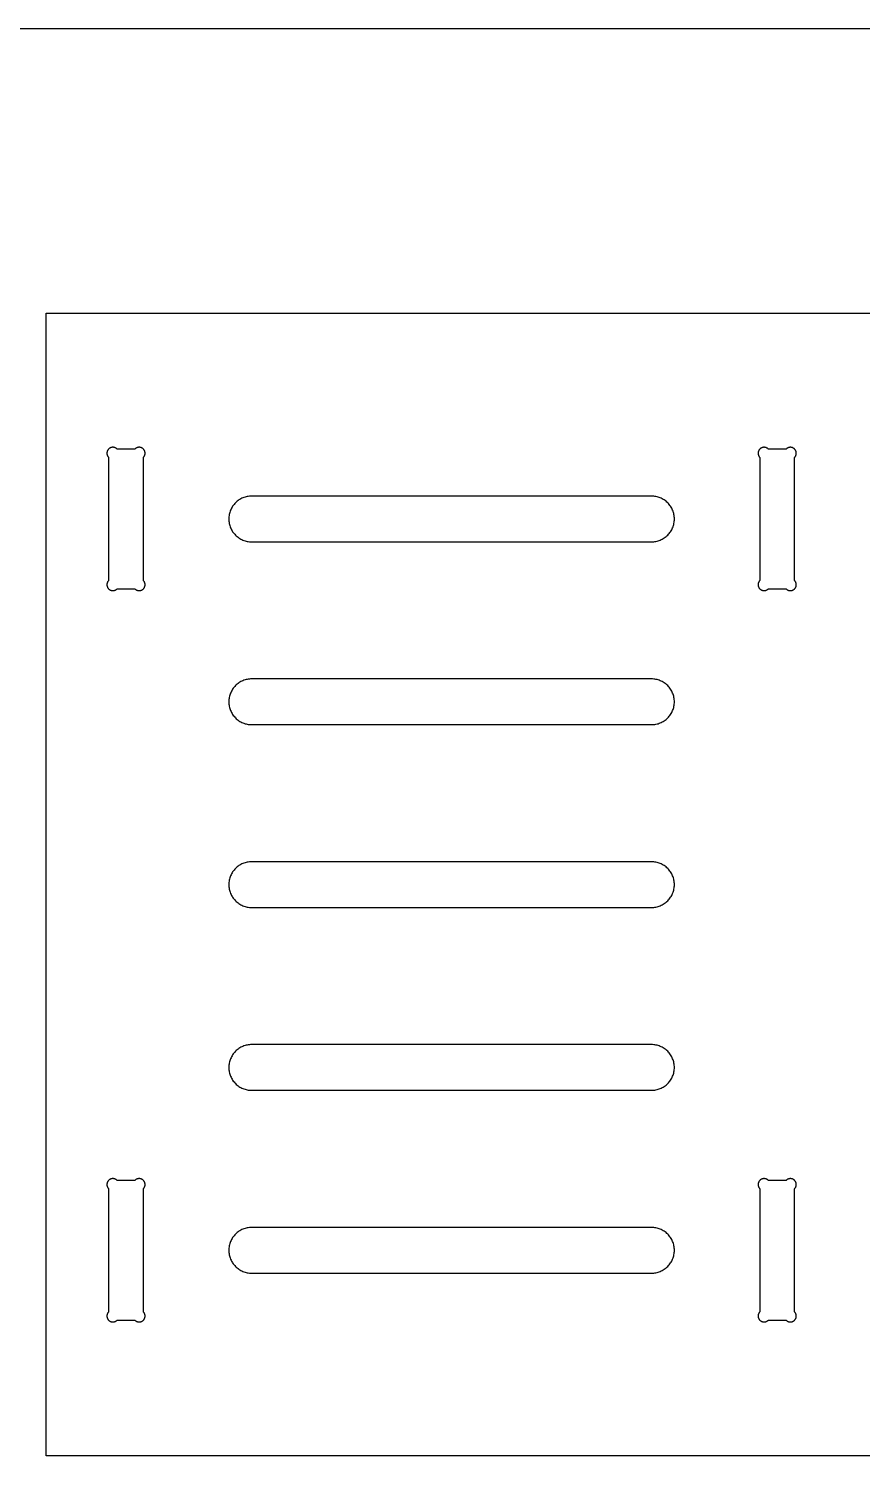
# Model space of a CAD drawing. Header units: inches. Extents: x 0 to 96, y 0 to 48.
# Drawn here: x 54.62 to 72.84, y 16.4 to 48 of the extents above; entities that cross this region are included whole.
import ezdxf

# ---------------------------------------------------------------- set-up
doc = ezdxf.new("R2010")
doc.units = ezdxf.units.IN
doc.header["$MEASUREMENT"] = 0
for name, color, linetype in [('CUT_INSIDE', 5, 'Continuous'), ('CUT_OUTSIDE', 1, 'Continuous'), ('SHEET_REF_DO_NOT_CUT', 8, 'Continuous')]:
    doc.layers.add(name, color=color, linetype=linetype)

msp = doc.modelspace()

# ---------------------------------------------------------------- linework, layer by layer
at = {"layer": 'CUT_INSIDE'}
for points in [[(56.5497, 38.812), (56.5449, 38.8162), (56.5399, 38.8201), (56.5346, 38.8238), (56.5293, 38.8272), (56.5237, 38.8304), (56.518, 38.8332), (56.5122, 38.8358), (56.5062, 38.8381), (56.5002, 38.8401), (56.494, 38.8418), (56.4878, 38.8432), (56.4815, 38.8443), (56.4752, 38.8451), (56.4688, 38.8456), (56.4624, 38.8457), (56.456, 38.8456), (56.4497, 38.8451), (56.4433, 38.8443), (56.4371, 38.8432), (56.4308, 38.8418), (56.4247, 38.8401), (56.4186, 38.8381), (56.4127, 38.8358), (56.4068, 38.8332), (56.4011, 38.8304), (56.3956, 38.8272), (56.3902, 38.8238), (56.385, 38.8201), (56.38, 38.8162), (56.3751, 38.812), (56.3705, 38.8076), (56.3661, 38.803), (56.3619, 38.7982), (56.358, 38.7932), (56.3543, 38.7879), (56.3509, 38.7826), (56.3478, 38.777), (56.3449, 38.7713), (56.3423, 38.7655), (56.34, 38.7595), (56.338, 38.7535), (56.3363, 38.7473), (56.3349, 38.7411), (56.3338, 38.7348), (56.333, 38.7285), (56.3326, 38.7221), (56.3324, 38.7157), (56.3326, 38.7093), (56.333, 38.703), (56.3338, 38.6966), (56.3349, 38.6904), (56.3363, 38.6841), (56.338, 38.678), (56.34, 38.6719), (56.3423, 38.666), (56.3449, 38.6601), (56.3478, 38.6544), (56.3509, 38.6489), (56.3543, 38.6435), (56.358, 38.6383), (56.3619, 38.6333), (56.3661, 38.6284), (56.3705, 38.6238), (56.3705, 35.9315), (56.3661, 35.9269), (56.3619, 35.922), (56.358, 35.917), (56.3543, 35.9118), (56.3509, 35.9064), (56.3478, 35.9009), (56.3449, 35.8952), (56.3423, 35.8893), (56.34, 35.8834), (56.338, 35.8773), (56.3363, 35.8712), (56.3349, 35.8649), (56.3338, 35.8586), (56.333, 35.8523), (56.3326, 35.8459), (56.3324, 35.8396), (56.3326, 35.8332), (56.333, 35.8268), (56.3338, 35.8205), (56.3349, 35.8142), (56.3363, 35.808), (56.338, 35.8018), (56.34, 35.7958), (56.3423, 35.7898), (56.3449, 35.784), (56.3478, 35.7783), (56.3509, 35.7727), (56.3543, 35.7673), (56.358, 35.7621), (56.3619, 35.7571), (56.3661, 35.7523), (56.3705, 35.7476), (56.3751, 35.7432), (56.38, 35.7391), (56.385, 35.7352), (56.3902, 35.7315), (56.3956, 35.7281), (56.4011, 35.7249), (56.4068, 35.7221), (56.4127, 35.7195), (56.4186, 35.7172), (56.4247, 35.7152), (56.4308, 35.7135), (56.4371, 35.7121), (56.4433, 35.711), (56.4497, 35.7102), (56.456, 35.7097), (56.4624, 35.7096), (56.4688, 35.7097), (56.4752, 35.7102), (56.4815, 35.711), (56.4878, 35.7121), (56.494, 35.7135), (56.5002, 35.7152), (56.5062, 35.7172), (56.5122, 35.7195), (56.518, 35.7221), (56.5237, 35.7249), (56.5293, 35.7281), (56.5346, 35.7315), (56.5399, 35.7352), (56.5449, 35.7391), (56.5497, 35.7432), (56.5543, 35.7476), (56.9457, 35.7476), (56.9503, 35.7432), (56.9551, 35.7391), (56.9601, 35.7352), (56.9654, 35.7315), (56.9707, 35.7281), (56.9763, 35.7249), (56.982, 35.7221), (56.9878, 35.7195), (56.9938, 35.7172), (56.9998, 35.7152), (57.006, 35.7135), (57.0122, 35.7121), (57.0185, 35.711), (57.0248, 35.7102), (57.0312, 35.7097), (57.0376, 35.7096), (57.044, 35.7097), (57.0503, 35.7102), (57.0567, 35.711), (57.0629, 35.7121), (57.0692, 35.7135), (57.0753, 35.7152), (57.0814, 35.7172), (57.0873, 35.7195), (57.0932, 35.7221), (57.0989, 35.7249), (57.1044, 35.7281), (57.1098, 35.7315), (57.115, 35.7352), (57.12, 35.7391), (57.1249, 35.7432), (57.1295, 35.7476), (57.1339, 35.7523), (57.1381, 35.7571), (57.142, 35.7621), (57.1457, 35.7673), (57.1491, 35.7727), (57.1522, 35.7783), (57.1551, 35.784), (57.1577, 35.7898), (57.16, 35.7958), (57.162, 35.8018), (57.1637, 35.808), (57.1651, 35.8142), (57.1662, 35.8205), (57.167, 35.8268), (57.1674, 35.8332), (57.1676, 35.8396), (57.1674, 35.8459), (57.167, 35.8523), (57.1662, 35.8586), (57.1651, 35.8649), (57.1637, 35.8712), (57.162, 35.8773), (57.16, 35.8834), (57.1577, 35.8893), (57.1551, 35.8952), (57.1522, 35.9009), (57.1491, 35.9064), (57.1457, 35.9118), (57.142, 35.917), (57.1381, 35.922), (57.1339, 35.9269), (57.1295, 35.9315), (57.1295, 38.6238), (57.1339, 38.6284), (57.1381, 38.6333), (57.142, 38.6383), (57.1457, 38.6435), (57.1491, 38.6489), (57.1522, 38.6544), (57.1551, 38.6601), (57.1577, 38.666), (57.16, 38.6719), (57.162, 38.678), (57.1637, 38.6841), (57.1651, 38.6904), (57.1662, 38.6966), (57.167, 38.703), (57.1674, 38.7093), (57.1676, 38.7157), (57.1674, 38.7221), (57.167, 38.7285), (57.1662, 38.7348), (57.1651, 38.7411), (57.1637, 38.7473), (57.162, 38.7535), (57.16, 38.7595), (57.1577, 38.7655), (57.1551, 38.7713), (57.1522, 38.777), (57.1491, 38.7826), (57.1457, 38.7879), (57.142, 38.7932), (57.1381, 38.7982), (57.1339, 38.803), (57.1295, 38.8076), (57.1249, 38.812), (57.12, 38.8162), (57.115, 38.8201), (57.1098, 38.8238), (57.1044, 38.8272), (57.0989, 38.8304), (57.0932, 38.8332), (57.0873, 38.8358), (57.0814, 38.8381), (57.0753, 38.8401), (57.0692, 38.8418), (57.0629, 38.8432), (57.0567, 38.8443), (57.0503, 38.8451), (57.044, 38.8456), (57.0376, 38.8457), (57.0312, 38.8456), (57.0248, 38.8451), (57.0185, 38.8443), (57.0122, 38.8432), (57.006, 38.8418), (56.9998, 38.8401), (56.9938, 38.8381), (56.9878, 38.8358), (56.982, 38.8332), (56.9763, 38.8304), (56.9707, 38.8272), (56.9654, 38.8238), (56.9601, 38.8201), (56.9551, 38.8162), (56.9503, 38.812), (56.9457, 38.8076), (56.5543, 38.8076)], [(71.2003, 35.7432), (71.2051, 35.7391), (71.2101, 35.7352), (71.2154, 35.7315), (71.2207, 35.7281), (71.2263, 35.7249), (71.232, 35.7221), (71.2378, 35.7195), (71.2438, 35.7172), (71.2498, 35.7152), (71.256, 35.7135), (71.2622, 35.7121), (71.2685, 35.711), (71.2748, 35.7102), (71.2812, 35.7097), (71.2876, 35.7096), (71.294, 35.7097), (71.3003, 35.7102), (71.3067, 35.711), (71.3129, 35.7121), (71.3192, 35.7135), (71.3253, 35.7152), (71.3314, 35.7172), (71.3373, 35.7195), (71.3432, 35.7221), (71.3489, 35.7249), (71.3544, 35.7281), (71.3598, 35.7315), (71.365, 35.7352), (71.37, 35.7391), (71.3749, 35.7432), (71.3795, 35.7476), (71.3839, 35.7523), (71.3881, 35.7571), (71.392, 35.7621), (71.3957, 35.7673), (71.3991, 35.7727), (71.4022, 35.7783), (71.4051, 35.784), (71.4077, 35.7898), (71.41, 35.7958), (71.412, 35.8018), (71.4137, 35.808), (71.4151, 35.8142), (71.4162, 35.8205), (71.417, 35.8268), (71.4174, 35.8332), (71.4176, 35.8396), (71.4174, 35.8459), (71.417, 35.8523), (71.4162, 35.8586), (71.4151, 35.8649), (71.4137, 35.8712), (71.412, 35.8773), (71.41, 35.8834), (71.4077, 35.8893), (71.4051, 35.8952), (71.4022, 35.9009), (71.3991, 35.9064), (71.3957, 35.9118), (71.392, 35.917), (71.3881, 35.922), (71.3839, 35.9269), (71.3795, 35.9315), (71.3795, 38.6238), (71.3839, 38.6284), (71.3881, 38.6333), (71.392, 38.6383), (71.3957, 38.6435), (71.3991, 38.6489), (71.4022, 38.6544), (71.4051, 38.6601), (71.4077, 38.666), (71.41, 38.6719), (71.412, 38.678), (71.4137, 38.6841), (71.4151, 38.6904), (71.4162, 38.6966), (71.417, 38.703), (71.4174, 38.7093), (71.4176, 38.7157), (71.4174, 38.7221), (71.417, 38.7285), (71.4162, 38.7348), (71.4151, 38.7411), (71.4137, 38.7473), (71.412, 38.7535), (71.41, 38.7595), (71.4077, 38.7655), (71.4051, 38.7713), (71.4022, 38.777), (71.3991, 38.7826), (71.3957, 38.7879), (71.392, 38.7932), (71.3881, 38.7982), (71.3839, 38.803), (71.3795, 38.8076), (71.3749, 38.812), (71.37, 38.8162), (71.365, 38.8201), (71.3598, 38.8238), (71.3544, 38.8272), (71.3489, 38.8304), (71.3432, 38.8332), (71.3373, 38.8358), (71.3314, 38.8381), (71.3253, 38.8401), (71.3192, 38.8418), (71.3129, 38.8432), (71.3067, 38.8443), (71.3003, 38.8451), (71.294, 38.8456), (71.2876, 38.8457), (71.2812, 38.8456), (71.2748, 38.8451), (71.2685, 38.8443), (71.2622, 38.8432), (71.256, 38.8418), (71.2498, 38.8401), (71.2438, 38.8381), (71.2378, 38.8358), (71.232, 38.8332), (71.2263, 38.8304), (71.2207, 38.8272), (71.2154, 38.8238), (71.2101, 38.8201), (71.2051, 38.8162), (71.2003, 38.812), (71.1957, 38.8076), (70.8043, 38.8076), (70.7997, 38.812), (70.7949, 38.8162), (70.7899, 38.8201), (70.7846, 38.8238), (70.7793, 38.8272), (70.7737, 38.8304), (70.768, 38.8332), (70.7622, 38.8358), (70.7562, 38.8381), (70.7502, 38.8401), (70.744, 38.8418), (70.7378, 38.8432), (70.7315, 38.8443), (70.7252, 38.8451), (70.7188, 38.8456), (70.7124, 38.8457), (70.706, 38.8456), (70.6997, 38.8451), (70.6933, 38.8443), (70.6871, 38.8432), (70.6808, 38.8418), (70.6747, 38.8401), (70.6686, 38.8381), (70.6627, 38.8358), (70.6568, 38.8332), (70.6511, 38.8304), (70.6456, 38.8272), (70.6402, 38.8238), (70.635, 38.8201), (70.63, 38.8162), (70.6251, 38.812), (70.6205, 38.8076), (70.6161, 38.803), (70.6119, 38.7982), (70.608, 38.7932), (70.6043, 38.7879), (70.6009, 38.7826), (70.5978, 38.777), (70.5949, 38.7713), (70.5923, 38.7655), (70.59, 38.7595), (70.588, 38.7535), (70.5863, 38.7473), (70.5849, 38.7411), (70.5838, 38.7348), (70.583, 38.7285), (70.5826, 38.7221), (70.5824, 38.7157), (70.5826, 38.7093), (70.583, 38.703), (70.5838, 38.6966), (70.5849, 38.6904), (70.5863, 38.6841), (70.588, 38.678), (70.59, 38.6719), (70.5923, 38.666), (70.5949, 38.6601), (70.5978, 38.6544), (70.6009, 38.6489), (70.6043, 38.6435), (70.608, 38.6383), (70.6119, 38.6333), (70.6161, 38.6284), (70.6205, 38.6238), (70.6205, 35.9315), (70.6161, 35.9269), (70.6119, 35.922), (70.608, 35.917), (70.6043, 35.9118), (70.6009, 35.9064), (70.5978, 35.9009), (70.5949, 35.8952), (70.5923, 35.8893), (70.59, 35.8834), (70.588, 35.8773), (70.5863, 35.8712), (70.5849, 35.8649), (70.5838, 35.8586), (70.583, 35.8523), (70.5826, 35.8459), (70.5824, 35.8396), (70.5826, 35.8332), (70.583, 35.8268), (70.5838, 35.8205), (70.5849, 35.8142), (70.5863, 35.808), (70.588, 35.8018), (70.59, 35.7958), (70.5923, 35.7898), (70.5949, 35.784), (70.5978, 35.7783), (70.6009, 35.7727), (70.6043, 35.7673), (70.608, 35.7621), (70.6119, 35.7571), (70.6161, 35.7523), (70.6205, 35.7476), (70.6251, 35.7432), (70.63, 35.7391), (70.635, 35.7352), (70.6402, 35.7315), (70.6456, 35.7281), (70.6511, 35.7249), (70.6568, 35.7221), (70.6627, 35.7195), (70.6686, 35.7172), (70.6747, 35.7152), (70.6808, 35.7135), (70.6871, 35.7121), (70.6933, 35.711), (70.6997, 35.7102), (70.706, 35.7097), (70.7124, 35.7096), (70.7188, 35.7097), (70.7252, 35.7102), (70.7315, 35.711), (70.7378, 35.7121), (70.744, 35.7135), (70.7502, 35.7152), (70.7562, 35.7172), (70.7622, 35.7195), (70.768, 35.7221), (70.7737, 35.7249), (70.7793, 35.7281), (70.7846, 35.7315), (70.7899, 35.7352), (70.7949, 35.7391), (70.7997, 35.7432), (70.8043, 35.7476), (71.1957, 35.7476)], [(68.3234, 37.7722), (68.299, 37.7752), (68.2745, 37.777), (68.25, 37.7776), (59.5, 37.7776), (59.4755, 37.777), (59.451, 37.7752), (59.4266, 37.7722), (59.4025, 37.768), (59.3785, 37.7627), (59.3549, 37.7561), (59.3316, 37.7484), (59.3087, 37.7396), (59.2862, 37.7296), (59.2643, 37.7186), (59.2429, 37.7065), (59.2222, 37.6934), (59.2022, 37.6792), (59.1828, 37.6642), (59.1642, 37.6481), (59.1464, 37.6312), (59.1295, 37.6134), (59.1135, 37.5948), (59.0984, 37.5755), (59.0843, 37.5554), (59.0711, 37.5347), (59.059, 37.5133), (59.048, 37.4914), (59.0381, 37.469), (59.0292, 37.4461), (59.0215, 37.4228), (59.015, 37.3991), (59.0096, 37.3752), (59.0054, 37.351), (59.0024, 37.3267), (59.0006, 37.3022), (59, 37.2776), (59.0006, 37.2531), (59.0024, 37.2286), (59.0054, 37.2043), (59.0096, 37.1801), (59.015, 37.1562), (59.0215, 37.1325), (59.0292, 37.1092), (59.0381, 37.0863), (59.048, 37.0639), (59.059, 37.0419), (59.0711, 37.0206), (59.0843, 36.9999), (59.0984, 36.9798), (59.1135, 36.9604), (59.1295, 36.9419), (59.1464, 36.9241), (59.1642, 36.9072), (59.1828, 36.8911), (59.2022, 36.876), (59.2222, 36.8619), (59.2429, 36.8488), (59.2643, 36.8367), (59.2862, 36.8257), (59.3087, 36.8157), (59.3316, 36.8069), (59.3549, 36.7992), (59.3785, 36.7926), (59.4025, 36.7873), (59.4266, 36.7831), (59.451, 36.7801), (59.4755, 36.7782), (59.5, 36.7776), (68.25, 36.7776), (68.2745, 36.7782), (68.299, 36.7801), (68.3234, 36.7831), (68.3475, 36.7873), (68.3715, 36.7926), (68.3951, 36.7992), (68.4184, 36.8069), (68.4413, 36.8157), (68.4638, 36.8257), (68.4857, 36.8367), (68.5071, 36.8488), (68.5278, 36.8619), (68.5478, 36.876), (68.5672, 36.8911), (68.5858, 36.9072), (68.6036, 36.9241), (68.6205, 36.9419), (68.6365, 36.9604), (68.6516, 36.9798), (68.6657, 36.9999), (68.6789, 37.0206), (68.691, 37.0419), (68.702, 37.0639), (68.7119, 37.0863), (68.7208, 37.1092), (68.7285, 37.1325), (68.735, 37.1562), (68.7404, 37.1801), (68.7446, 37.2043), (68.7476, 37.2286), (68.7494, 37.2531), (68.75, 37.2776), (68.7494, 37.3022), (68.7476, 37.3267), (68.7446, 37.351), (68.7404, 37.3752), (68.735, 37.3991), (68.7285, 37.4228), (68.7208, 37.4461), (68.7119, 37.469), (68.702, 37.4914), (68.691, 37.5133), (68.6789, 37.5347), (68.6657, 37.5554), (68.6516, 37.5755), (68.6365, 37.5948), (68.6205, 37.6134), (68.6036, 37.6312), (68.5858, 37.6481), (68.5672, 37.6642), (68.5478, 37.6792), (68.5278, 37.6934), (68.5071, 37.7065), (68.4857, 37.7186), (68.4638, 37.7296), (68.4413, 37.7396), (68.4184, 37.7484), (68.3951, 37.7561), (68.3715, 37.7627), (68.3475, 37.768)], [(68.3234, 33.7722), (68.299, 33.7752), (68.2745, 33.777), (68.25, 33.7776), (59.5, 33.7776), (59.4755, 33.777), (59.451, 33.7752), (59.4266, 33.7722), (59.4025, 33.768), (59.3785, 33.7627), (59.3549, 33.7561), (59.3316, 33.7484), (59.3087, 33.7396), (59.2862, 33.7296), (59.2643, 33.7186), (59.2429, 33.7065), (59.2222, 33.6934), (59.2022, 33.6792), (59.1828, 33.6642), (59.1642, 33.6481), (59.1464, 33.6312), (59.1295, 33.6134), (59.1135, 33.5948), (59.0984, 33.5755), (59.0843, 33.5554), (59.0711, 33.5347), (59.059, 33.5133), (59.048, 33.4914), (59.0381, 33.469), (59.0292, 33.4461), (59.0215, 33.4228), (59.015, 33.3991), (59.0096, 33.3752), (59.0054, 33.351), (59.0024, 33.3267), (59.0006, 33.3022), (59, 33.2776), (59.0006, 33.2531), (59.0024, 33.2286), (59.0054, 33.2043), (59.0096, 33.1801), (59.015, 33.1562), (59.0215, 33.1325), (59.0292, 33.1092), (59.0381, 33.0863), (59.048, 33.0639), (59.059, 33.0419), (59.0711, 33.0206), (59.0843, 32.9999), (59.0984, 32.9798), (59.1135, 32.9604), (59.1295, 32.9419), (59.1464, 32.9241), (59.1642, 32.9072), (59.1828, 32.8911), (59.2022, 32.876), (59.2222, 32.8619), (59.2429, 32.8488), (59.2643, 32.8367), (59.2862, 32.8257), (59.3087, 32.8157), (59.3316, 32.8069), (59.3549, 32.7992), (59.3785, 32.7926), (59.4025, 32.7873), (59.4266, 32.7831), (59.451, 32.7801), (59.4755, 32.7782), (59.5, 32.7776), (68.25, 32.7776), (68.2745, 32.7782), (68.299, 32.7801), (68.3234, 32.7831), (68.3475, 32.7873), (68.3715, 32.7926), (68.3951, 32.7992), (68.4184, 32.8069), (68.4413, 32.8157), (68.4638, 32.8257), (68.4857, 32.8367), (68.5071, 32.8488), (68.5278, 32.8619), (68.5478, 32.876), (68.5672, 32.8911), (68.5858, 32.9072), (68.6036, 32.9241), (68.6205, 32.9419), (68.6365, 32.9604), (68.6516, 32.9798), (68.6657, 32.9999), (68.6789, 33.0206), (68.691, 33.0419), (68.702, 33.0639), (68.7119, 33.0863), (68.7208, 33.1092), (68.7285, 33.1325), (68.735, 33.1562), (68.7404, 33.1801), (68.7446, 33.2043), (68.7476, 33.2286), (68.7494, 33.2531), (68.75, 33.2776), (68.7494, 33.3022), (68.7476, 33.3267), (68.7446, 33.351), (68.7404, 33.3752), (68.735, 33.3991), (68.7285, 33.4228), (68.7208, 33.4461), (68.7119, 33.469), (68.702, 33.4914), (68.691, 33.5133), (68.6789, 33.5347), (68.6657, 33.5554), (68.6516, 33.5755), (68.6365, 33.5948), (68.6205, 33.6134), (68.6036, 33.6312), (68.5858, 33.6481), (68.5672, 33.6642), (68.5478, 33.6792), (68.5278, 33.6934), (68.5071, 33.7065), (68.4857, 33.7186), (68.4638, 33.7296), (68.4413, 33.7396), (68.4184, 33.7484), (68.3951, 33.7561), (68.3715, 33.7627), (68.3475, 33.768)], [(68.299, 29.7752), (68.2745, 29.777), (68.25, 29.7776), (59.5, 29.7776), (59.4755, 29.777), (59.451, 29.7752), (59.4266, 29.7722), (59.4025, 29.768), (59.3785, 29.7627), (59.3549, 29.7561), (59.3316, 29.7484), (59.3087, 29.7396), (59.2862, 29.7296), (59.2643, 29.7186), (59.2429, 29.7065), (59.2222, 29.6934), (59.2022, 29.6792), (59.1828, 29.6642), (59.1642, 29.6481), (59.1464, 29.6312), (59.1295, 29.6134), (59.1135, 29.5948), (59.0984, 29.5755), (59.0843, 29.5554), (59.0711, 29.5347), (59.059, 29.5133), (59.048, 29.4914), (59.0381, 29.469), (59.0292, 29.4461), (59.0215, 29.4228), (59.015, 29.3991), (59.0096, 29.3752), (59.0054, 29.351), (59.0024, 29.3267), (59.0006, 29.3022), (59, 29.2776), (59.0006, 29.2531), (59.0024, 29.2286), (59.0054, 29.2043), (59.0096, 29.1801), (59.015, 29.1562), (59.0215, 29.1325), (59.0292, 29.1092), (59.0381, 29.0863), (59.048, 29.0639), (59.059, 29.0419), (59.0711, 29.0206), (59.0843, 28.9999), (59.0984, 28.9798), (59.1135, 28.9604), (59.1295, 28.9419), (59.1464, 28.9241), (59.1642, 28.9072), (59.1828, 28.8911), (59.2022, 28.876), (59.2222, 28.8619), (59.2429, 28.8488), (59.2643, 28.8367), (59.2862, 28.8257), (59.3087, 28.8157), (59.3316, 28.8069), (59.3549, 28.7992), (59.3785, 28.7926), (59.4025, 28.7873), (59.4266, 28.7831), (59.451, 28.7801), (59.4755, 28.7782), (59.5, 28.7776), (68.25, 28.7776), (68.2745, 28.7782), (68.299, 28.7801), (68.3234, 28.7831), (68.3475, 28.7873), (68.3715, 28.7926), (68.3951, 28.7992), (68.4184, 28.8069), (68.4413, 28.8157), (68.4638, 28.8257), (68.4857, 28.8367), (68.5071, 28.8488), (68.5278, 28.8619), (68.5478, 28.876), (68.5672, 28.8911), (68.5858, 28.9072), (68.6036, 28.9241), (68.6205, 28.9419), (68.6365, 28.9604), (68.6516, 28.9798), (68.6657, 28.9999), (68.6789, 29.0206), (68.691, 29.0419), (68.702, 29.0639), (68.7119, 29.0863), (68.7208, 29.1092), (68.7285, 29.1325), (68.735, 29.1562), (68.7404, 29.1801), (68.7446, 29.2043), (68.7476, 29.2286), (68.7494, 29.2531), (68.75, 29.2776), (68.7494, 29.3022), (68.7476, 29.3267), (68.7446, 29.351), (68.7404, 29.3752), (68.735, 29.3991), (68.7285, 29.4228), (68.7208, 29.4461), (68.7119, 29.469), (68.702, 29.4914), (68.691, 29.5133), (68.6789, 29.5347), (68.6657, 29.5554), (68.6516, 29.5755), (68.6365, 29.5948), (68.6205, 29.6134), (68.6036, 29.6312), (68.5858, 29.6481), (68.5672, 29.6642), (68.5478, 29.6792), (68.5278, 29.6934), (68.5071, 29.7065), (68.4857, 29.7186), (68.4638, 29.7296), (68.4413, 29.7396), (68.4184, 29.7484), (68.3951, 29.7561), (68.3715, 29.7627), (68.3475, 29.768), (68.3234, 29.7722)], [(68.299, 25.7752), (68.2745, 25.777), (68.25, 25.7776), (59.5, 25.7776), (59.4755, 25.777), (59.451, 25.7752), (59.4266, 25.7722), (59.4025, 25.768), (59.3785, 25.7627), (59.3549, 25.7561), (59.3316, 25.7484), (59.3087, 25.7396), (59.2862, 25.7296), (59.2643, 25.7186), (59.2429, 25.7065), (59.2222, 25.6934), (59.2022, 25.6792), (59.1828, 25.6642), (59.1642, 25.6481), (59.1464, 25.6312), (59.1295, 25.6134), (59.1135, 25.5948), (59.0984, 25.5755), (59.0843, 25.5554), (59.0711, 25.5347), (59.059, 25.5133), (59.048, 25.4914), (59.0381, 25.469), (59.0292, 25.4461), (59.0215, 25.4228), (59.015, 25.3991), (59.0096, 25.3752), (59.0054, 25.351), (59.0024, 25.3267), (59.0006, 25.3022), (59, 25.2776), (59.0006, 25.2531), (59.0024, 25.2286), (59.0054, 25.2043), (59.0096, 25.1801), (59.015, 25.1562), (59.0215, 25.1325), (59.0292, 25.1092), (59.0381, 25.0863), (59.048, 25.0639), (59.059, 25.0419), (59.0711, 25.0206), (59.0843, 24.9999), (59.0984, 24.9798), (59.1135, 24.9604), (59.1295, 24.9419), (59.1464, 24.9241), (59.1642, 24.9072), (59.1828, 24.8911), (59.2022, 24.876), (59.2222, 24.8619), (59.2429, 24.8488), (59.2643, 24.8367), (59.2862, 24.8257), (59.3087, 24.8157), (59.3316, 24.8069), (59.3549, 24.7992), (59.3785, 24.7926), (59.4025, 24.7873), (59.4266, 24.7831), (59.451, 24.7801), (59.4755, 24.7782), (59.5, 24.7776), (68.25, 24.7776), (68.2745, 24.7782), (68.299, 24.7801), (68.3234, 24.7831), (68.3475, 24.7873), (68.3715, 24.7926), (68.3951, 24.7992), (68.4184, 24.8069), (68.4413, 24.8157), (68.4638, 24.8257), (68.4857, 24.8367), (68.5071, 24.8488), (68.5278, 24.8619), (68.5478, 24.876), (68.5672, 24.8911), (68.5858, 24.9072), (68.6036, 24.9241), (68.6205, 24.9419), (68.6365, 24.9604), (68.6516, 24.9798), (68.6657, 24.9999), (68.6789, 25.0206), (68.691, 25.0419), (68.702, 25.0639), (68.7119, 25.0863), (68.7208, 25.1092), (68.7285, 25.1325), (68.735, 25.1562), (68.7404, 25.1801), (68.7446, 25.2043), (68.7476, 25.2286), (68.7494, 25.2531), (68.75, 25.2776), (68.7494, 25.3022), (68.7476, 25.3267), (68.7446, 25.351), (68.7404, 25.3752), (68.735, 25.3991), (68.7285, 25.4228), (68.7208, 25.4461), (68.7119, 25.469), (68.702, 25.4914), (68.691, 25.5133), (68.6789, 25.5347), (68.6657, 25.5554), (68.6516, 25.5755), (68.6365, 25.5948), (68.6205, 25.6134), (68.6036, 25.6312), (68.5858, 25.6481), (68.5672, 25.6642), (68.5478, 25.6792), (68.5278, 25.6934), (68.5071, 25.7065), (68.4857, 25.7186), (68.4638, 25.7296), (68.4413, 25.7396), (68.4184, 25.7484), (68.3951, 25.7561), (68.3715, 25.7627), (68.3475, 25.768), (68.3234, 25.7722)], [(56.3661, 19.9269), (56.3619, 19.922), (56.358, 19.917), (56.3543, 19.9118), (56.3509, 19.9064), (56.3478, 19.9009), (56.3449, 19.8952), (56.3423, 19.8893), (56.34, 19.8834), (56.338, 19.8773), (56.3363, 19.8712), (56.3349, 19.8649), (56.3338, 19.8586), (56.333, 19.8523), (56.3326, 19.8459), (56.3324, 19.8396), (56.3326, 19.8332), (56.333, 19.8268), (56.3338, 19.8205), (56.3349, 19.8142), (56.3363, 19.808), (56.338, 19.8018), (56.34, 19.7958), (56.3423, 19.7898), (56.3449, 19.784), (56.3478, 19.7783), (56.3509, 19.7727), (56.3543, 19.7673), (56.358, 19.7621), (56.3619, 19.7571), (56.3661, 19.7523), (56.3705, 19.7476), (56.3751, 19.7432), (56.38, 19.7391), (56.385, 19.7352), (56.3902, 19.7315), (56.3956, 19.7281), (56.4011, 19.7249), (56.4068, 19.7221), (56.4127, 19.7195), (56.4186, 19.7172), (56.4247, 19.7152), (56.4308, 19.7135), (56.4371, 19.7121), (56.4433, 19.711), (56.4497, 19.7102), (56.456, 19.7097), (56.4624, 19.7096), (56.4688, 19.7097), (56.4752, 19.7102), (56.4815, 19.711), (56.4878, 19.7121), (56.494, 19.7135), (56.5002, 19.7152), (56.5062, 19.7172), (56.5122, 19.7195), (56.518, 19.7221), (56.5237, 19.7249), (56.5293, 19.7281), (56.5346, 19.7315), (56.5399, 19.7352), (56.5449, 19.7391), (56.5497, 19.7432), (56.5543, 19.7476), (56.9457, 19.7476), (56.9503, 19.7432), (56.9551, 19.7391), (56.9601, 19.7352), (56.9654, 19.7315), (56.9707, 19.7281), (56.9763, 19.7249), (56.982, 19.7221), (56.9878, 19.7195), (56.9938, 19.7172), (56.9998, 19.7152), (57.006, 19.7135), (57.0122, 19.7121), (57.0185, 19.711), (57.0248, 19.7102), (57.0312, 19.7097), (57.0376, 19.7096), (57.044, 19.7097), (57.0503, 19.7102), (57.0567, 19.711), (57.0629, 19.7121), (57.0692, 19.7135), (57.0753, 19.7152), (57.0814, 19.7172), (57.0873, 19.7195), (57.0932, 19.7221), (57.0989, 19.7249), (57.1044, 19.7281), (57.1098, 19.7315), (57.115, 19.7352), (57.12, 19.7391), (57.1249, 19.7432), (57.1295, 19.7476), (57.1339, 19.7523), (57.1381, 19.7571), (57.142, 19.7621), (57.1457, 19.7673), (57.1491, 19.7727), (57.1522, 19.7783), (57.1551, 19.784), (57.1577, 19.7898), (57.16, 19.7958), (57.162, 19.8018), (57.1637, 19.808), (57.1651, 19.8142), (57.1662, 19.8205), (57.167, 19.8268), (57.1674, 19.8332), (57.1676, 19.8396), (57.1674, 19.8459), (57.167, 19.8523), (57.1662, 19.8586), (57.1651, 19.8649), (57.1637, 19.8712), (57.162, 19.8773), (57.16, 19.8834), (57.1577, 19.8893), (57.1551, 19.8952), (57.1522, 19.9009), (57.1491, 19.9064), (57.1457, 19.9118), (57.142, 19.917), (57.1381, 19.922), (57.1339, 19.9269), (57.1295, 19.9315), (57.1295, 22.6238), (57.1339, 22.6284), (57.1381, 22.6333), (57.142, 22.6383), (57.1457, 22.6435), (57.1491, 22.6489), (57.1522, 22.6544), (57.1551, 22.6601), (57.1577, 22.666), (57.16, 22.6719), (57.162, 22.678), (57.1637, 22.6841), (57.1651, 22.6904), (57.1662, 22.6966), (57.167, 22.703), (57.1674, 22.7093), (57.1676, 22.7157), (57.1674, 22.7221), (57.167, 22.7285), (57.1662, 22.7348), (57.1651, 22.7411), (57.1637, 22.7473), (57.162, 22.7535), (57.16, 22.7595), (57.1577, 22.7655), (57.1551, 22.7713), (57.1522, 22.777), (57.1491, 22.7826), (57.1457, 22.7879), (57.142, 22.7932), (57.1381, 22.7982), (57.1339, 22.803), (57.1295, 22.8076), (57.1249, 22.812), (57.12, 22.8162), (57.115, 22.8201), (57.1098, 22.8238), (57.1044, 22.8272), (57.0989, 22.8304), (57.0932, 22.8332), (57.0873, 22.8358), (57.0814, 22.8381), (57.0753, 22.8401), (57.0692, 22.8418), (57.0629, 22.8432), (57.0567, 22.8443), (57.0503, 22.8451), (57.044, 22.8456), (57.0376, 22.8457), (57.0312, 22.8456), (57.0248, 22.8451), (57.0185, 22.8443), (57.0122, 22.8432), (57.006, 22.8418), (56.9998, 22.8401), (56.9938, 22.8381), (56.9878, 22.8358), (56.982, 22.8332), (56.9763, 22.8304), (56.9707, 22.8272), (56.9654, 22.8238), (56.9601, 22.8201), (56.9551, 22.8162), (56.9503, 22.812), (56.9457, 22.8076), (56.5543, 22.8076), (56.5497, 22.812), (56.5449, 22.8162), (56.5399, 22.8201), (56.5346, 22.8238), (56.5293, 22.8272), (56.5237, 22.8304), (56.518, 22.8332), (56.5122, 22.8358), (56.5062, 22.8381), (56.5002, 22.8401), (56.494, 22.8418), (56.4878, 22.8432), (56.4815, 22.8443), (56.4752, 22.8451), (56.4688, 22.8456), (56.4624, 22.8457), (56.456, 22.8456), (56.4497, 22.8451), (56.4433, 22.8443), (56.4371, 22.8432), (56.4308, 22.8418), (56.4247, 22.8401), (56.4186, 22.8381), (56.4127, 22.8358), (56.4068, 22.8332), (56.4011, 22.8304), (56.3956, 22.8272), (56.3902, 22.8238), (56.385, 22.8201), (56.38, 22.8162), (56.3751, 22.812), (56.3705, 22.8076), (56.3661, 22.803), (56.3619, 22.7982), (56.358, 22.7932), (56.3543, 22.7879), (56.3509, 22.7826), (56.3478, 22.777), (56.3449, 22.7713), (56.3423, 22.7655), (56.34, 22.7595), (56.338, 22.7535), (56.3363, 22.7473), (56.3349, 22.7411), (56.3338, 22.7348), (56.333, 22.7285), (56.3326, 22.7221), (56.3324, 22.7157), (56.3326, 22.7093), (56.333, 22.703), (56.3338, 22.6966), (56.3349, 22.6904), (56.3363, 22.6841), (56.338, 22.678), (56.34, 22.6719), (56.3423, 22.666), (56.3449, 22.6601), (56.3478, 22.6544), (56.3509, 22.6489), (56.3543, 22.6435), (56.358, 22.6383), (56.3619, 22.6333), (56.3661, 22.6284), (56.3705, 22.6238), (56.3705, 19.9315)], [(71.3839, 22.6284), (71.3881, 22.6333), (71.392, 22.6383), (71.3957, 22.6435), (71.3991, 22.6489), (71.4022, 22.6544), (71.4051, 22.6601), (71.4077, 22.666), (71.41, 22.6719), (71.412, 22.678), (71.4137, 22.6841), (71.4151, 22.6904), (71.4162, 22.6966), (71.417, 22.703), (71.4174, 22.7093), (71.4176, 22.7157), (71.4174, 22.7221), (71.417, 22.7285), (71.4162, 22.7348), (71.4151, 22.7411), (71.4137, 22.7473), (71.412, 22.7535), (71.41, 22.7595), (71.4077, 22.7655), (71.4051, 22.7713), (71.4022, 22.777), (71.3991, 22.7826), (71.3957, 22.7879), (71.392, 22.7932), (71.3881, 22.7982), (71.3839, 22.803), (71.3795, 22.8076), (71.3749, 22.812), (71.37, 22.8162), (71.365, 22.8201), (71.3598, 22.8238), (71.3544, 22.8272), (71.3489, 22.8304), (71.3432, 22.8332), (71.3373, 22.8358), (71.3314, 22.8381), (71.3253, 22.8401), (71.3192, 22.8418), (71.3129, 22.8432), (71.3067, 22.8443), (71.3003, 22.8451), (71.294, 22.8456), (71.2876, 22.8457), (71.2812, 22.8456), (71.2748, 22.8451), (71.2685, 22.8443), (71.2622, 22.8432), (71.256, 22.8418), (71.2498, 22.8401), (71.2438, 22.8381), (71.2378, 22.8358), (71.232, 22.8332), (71.2263, 22.8304), (71.2207, 22.8272), (71.2154, 22.8238), (71.2101, 22.8201), (71.2051, 22.8162), (71.2003, 22.812), (71.1957, 22.8076), (70.8043, 22.8076), (70.7997, 22.812), (70.7949, 22.8162), (70.7899, 22.8201), (70.7846, 22.8238), (70.7793, 22.8272), (70.7737, 22.8304), (70.768, 22.8332), (70.7622, 22.8358), (70.7562, 22.8381), (70.7502, 22.8401), (70.744, 22.8418), (70.7378, 22.8432), (70.7315, 22.8443), (70.7252, 22.8451), (70.7188, 22.8456), (70.7124, 22.8457), (70.706, 22.8456), (70.6997, 22.8451), (70.6933, 22.8443), (70.6871, 22.8432), (70.6808, 22.8418), (70.6747, 22.8401), (70.6686, 22.8381), (70.6627, 22.8358), (70.6568, 22.8332), (70.6511, 22.8304), (70.6456, 22.8272), (70.6402, 22.8238), (70.635, 22.8201), (70.63, 22.8162), (70.6251, 22.812), (70.6205, 22.8076), (70.6161, 22.803), (70.6119, 22.7982), (70.608, 22.7932), (70.6043, 22.7879), (70.6009, 22.7826), (70.5978, 22.777), (70.5949, 22.7713), (70.5923, 22.7655), (70.59, 22.7595), (70.588, 22.7535), (70.5863, 22.7473), (70.5849, 22.7411), (70.5838, 22.7348), (70.583, 22.7285), (70.5826, 22.7221), (70.5824, 22.7157), (70.5826, 22.7093), (70.583, 22.703), (70.5838, 22.6966), (70.5849, 22.6904), (70.5863, 22.6841), (70.588, 22.678), (70.59, 22.6719), (70.5923, 22.666), (70.5949, 22.6601), (70.5978, 22.6544), (70.6009, 22.6489), (70.6043, 22.6435), (70.608, 22.6383), (70.6119, 22.6333), (70.6161, 22.6284), (70.6205, 22.6238), (70.6205, 19.9315), (70.6161, 19.9269), (70.6119, 19.922), (70.608, 19.917), (70.6043, 19.9118), (70.6009, 19.9064), (70.5978, 19.9009), (70.5949, 19.8952), (70.5923, 19.8893), (70.59, 19.8834), (70.588, 19.8773), (70.5863, 19.8712), (70.5849, 19.8649), (70.5838, 19.8586), (70.583, 19.8523), (70.5826, 19.8459), (70.5824, 19.8396), (70.5826, 19.8332), (70.583, 19.8268), (70.5838, 19.8205), (70.5849, 19.8142), (70.5863, 19.808), (70.588, 19.8018), (70.59, 19.7958), (70.5923, 19.7898), (70.5949, 19.784), (70.5978, 19.7783), (70.6009, 19.7727), (70.6043, 19.7673), (70.608, 19.7621), (70.6119, 19.7571), (70.6161, 19.7523), (70.6205, 19.7476), (70.6251, 19.7432), (70.63, 19.7391), (70.635, 19.7352), (70.6402, 19.7315), (70.6456, 19.7281), (70.6511, 19.7249), (70.6568, 19.7221), (70.6627, 19.7195), (70.6686, 19.7172), (70.6747, 19.7152), (70.6808, 19.7135), (70.6871, 19.7121), (70.6933, 19.711), (70.6997, 19.7102), (70.706, 19.7097), (70.7124, 19.7096), (70.7188, 19.7097), (70.7252, 19.7102), (70.7315, 19.711), (70.7378, 19.7121), (70.744, 19.7135), (70.7502, 19.7152), (70.7562, 19.7172), (70.7622, 19.7195), (70.768, 19.7221), (70.7737, 19.7249), (70.7793, 19.7281), (70.7846, 19.7315), (70.7899, 19.7352), (70.7949, 19.7391), (70.7997, 19.7432), (70.8043, 19.7476), (71.1957, 19.7476), (71.2003, 19.7432), (71.2051, 19.7391), (71.2101, 19.7352), (71.2154, 19.7315), (71.2207, 19.7281), (71.2263, 19.7249), (71.232, 19.7221), (71.2378, 19.7195), (71.2438, 19.7172), (71.2498, 19.7152), (71.256, 19.7135), (71.2622, 19.7121), (71.2685, 19.711), (71.2748, 19.7102), (71.2812, 19.7097), (71.2876, 19.7096), (71.294, 19.7097), (71.3003, 19.7102), (71.3067, 19.711), (71.3129, 19.7121), (71.3192, 19.7135), (71.3253, 19.7152), (71.3314, 19.7172), (71.3373, 19.7195), (71.3432, 19.7221), (71.3489, 19.7249), (71.3544, 19.7281), (71.3598, 19.7315), (71.365, 19.7352), (71.37, 19.7391), (71.3749, 19.7432), (71.3795, 19.7476), (71.3839, 19.7523), (71.3881, 19.7571), (71.392, 19.7621), (71.3957, 19.7673), (71.3991, 19.7727), (71.4022, 19.7783), (71.4051, 19.784), (71.4077, 19.7898), (71.41, 19.7958), (71.412, 19.8018), (71.4137, 19.808), (71.4151, 19.8142), (71.4162, 19.8205), (71.417, 19.8268), (71.4174, 19.8332), (71.4176, 19.8396), (71.4174, 19.8459), (71.417, 19.8523), (71.4162, 19.8586), (71.4151, 19.8649), (71.4137, 19.8712), (71.412, 19.8773), (71.41, 19.8834), (71.4077, 19.8893), (71.4051, 19.8952), (71.4022, 19.9009), (71.3991, 19.9064), (71.3957, 19.9118), (71.392, 19.917), (71.3881, 19.922), (71.3839, 19.9269), (71.3795, 19.9315), (71.3795, 22.6238)], [(68.299, 21.7752), (68.2745, 21.777), (68.25, 21.7776), (59.5, 21.7776), (59.4755, 21.777), (59.451, 21.7752), (59.4266, 21.7722), (59.4025, 21.768), (59.3785, 21.7627), (59.3549, 21.7561), (59.3316, 21.7484), (59.3087, 21.7396), (59.2862, 21.7296), (59.2643, 21.7186), (59.2429, 21.7065), (59.2222, 21.6934), (59.2022, 21.6792), (59.1828, 21.6642), (59.1642, 21.6481), (59.1464, 21.6312), (59.1295, 21.6134), (59.1135, 21.5948), (59.0984, 21.5755), (59.0843, 21.5554), (59.0711, 21.5347), (59.059, 21.5133), (59.048, 21.4914), (59.0381, 21.469), (59.0292, 21.4461), (59.0215, 21.4228), (59.015, 21.3991), (59.0096, 21.3752), (59.0054, 21.351), (59.0024, 21.3267), (59.0006, 21.3022), (59, 21.2776), (59.0006, 21.2531), (59.0024, 21.2286), (59.0054, 21.2043), (59.0096, 21.1801), (59.015, 21.1562), (59.0215, 21.1325), (59.0292, 21.1092), (59.0381, 21.0863), (59.048, 21.0639), (59.059, 21.0419), (59.0711, 21.0206), (59.0843, 20.9999), (59.0984, 20.9798), (59.1135, 20.9604), (59.1295, 20.9419), (59.1464, 20.9241), (59.1642, 20.9072), (59.1828, 20.8911), (59.2022, 20.876), (59.2222, 20.8619), (59.2429, 20.8488), (59.2643, 20.8367), (59.2862, 20.8257), (59.3087, 20.8157), (59.3316, 20.8069), (59.3549, 20.7992), (59.3785, 20.7926), (59.4025, 20.7873), (59.4266, 20.7831), (59.451, 20.7801), (59.4755, 20.7782), (59.5, 20.7776), (68.25, 20.7776), (68.2745, 20.7782), (68.299, 20.7801), (68.3234, 20.7831), (68.3475, 20.7873), (68.3715, 20.7926), (68.3951, 20.7992), (68.4184, 20.8069), (68.4413, 20.8157), (68.4638, 20.8257), (68.4857, 20.8367), (68.5071, 20.8488), (68.5278, 20.8619), (68.5478, 20.876), (68.5672, 20.8911), (68.5858, 20.9072), (68.6036, 20.9241), (68.6205, 20.9419), (68.6365, 20.9604), (68.6516, 20.9798), (68.6657, 20.9999), (68.6789, 21.0206), (68.691, 21.0419), (68.702, 21.0639), (68.7119, 21.0863), (68.7208, 21.1092), (68.7285, 21.1325), (68.735, 21.1562), (68.7404, 21.1801), (68.7446, 21.2043), (68.7476, 21.2286), (68.7494, 21.2531), (68.75, 21.2776), (68.7494, 21.3022), (68.7476, 21.3267), (68.7446, 21.351), (68.7404, 21.3752), (68.735, 21.3991), (68.7285, 21.4228), (68.7208, 21.4461), (68.7119, 21.469), (68.702, 21.4914), (68.691, 21.5133), (68.6789, 21.5347), (68.6657, 21.5554), (68.6516, 21.5755), (68.6365, 21.5948), (68.6205, 21.6134), (68.6036, 21.6312), (68.5858, 21.6481), (68.5672, 21.6642), (68.5478, 21.6792), (68.5278, 21.6934), (68.5071, 21.7065), (68.4857, 21.7186), (68.4638, 21.7296), (68.4413, 21.7396), (68.4184, 21.7484), (68.3951, 21.7561), (68.3715, 21.7627), (68.3475, 21.768), (68.3234, 21.7722)]]:
    msp.add_lwpolyline(points, close=True, dxfattribs=at)
at = {"layer": 'CUT_OUTSIDE'}
msp.add_lwpolyline([(87, 41.7776), (87, 16.7776), (55, 16.7776), (55, 41.7776)], close=True, dxfattribs=at)
at = {"layer": 'SHEET_REF_DO_NOT_CUT'}
msp.add_lwpolyline([(0, 0), (96, 0), (96, 48), (0, 48)], close=True, dxfattribs=at)

doc.saveas('drawing.dxf')
